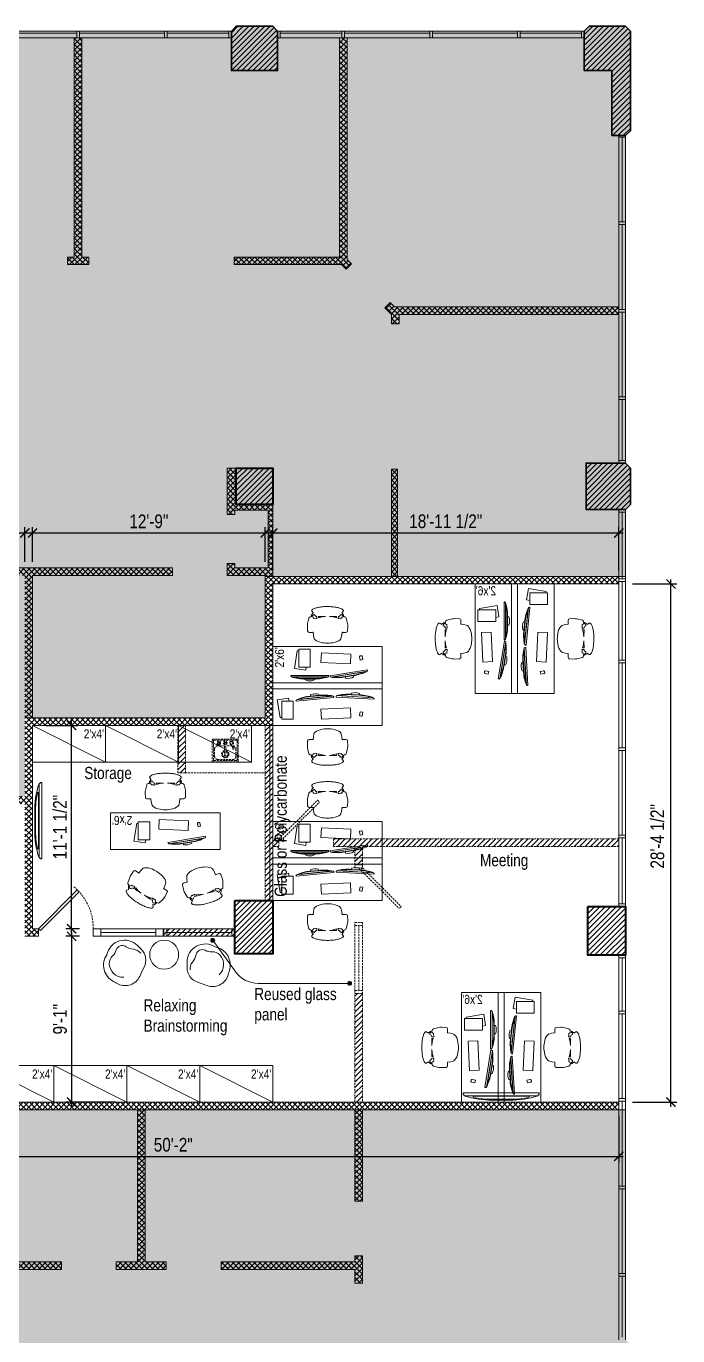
# Model space of a CAD drawing. Header units: inches. Extents: x 2034 to 6496, y 527 to 1995.
# Drawn here: x 4868 to 5296, y 1135 to 1995 of the extents above; entities that cross this region are included whole.
import ezdxf

# ---------------------------------------------------------------- set-up
doc = ezdxf.new("R2010")
doc.units = ezdxf.units.IN
doc.header["$LTSCALE"] = 5
doc.header["$MEASUREMENT"] = 0
doc.linetypes.add('HIDDEN', pattern=[0.375, 0.25, -0.125])
doc.layers.get('0').update_dxf_attribs({"linetype": 'CONTINUOUS', "lineweight": 5})
doc.layers.get('DEFPOINTS').update_dxf_attribs({"linetype": 'CONTINUOUS', "lineweight": 5})
for name, color, linetype, lineweight in [('Annotations', 8, 'CONTINUOUS', 5), ('Drywalls', 7, 'CONTINUOUS', 20), ('Framing', 142, 'CONTINUOUS', 13), ('Hatches', 8, 'CONTINUOUS', 5), ('Projections', 157, 'HIDDEN', 5), ('Structure', 7, 'CONTINUOUS', 40), ('Viewed', 156, 'CONTINUOUS', 9), ('Walls', 7, 'CONTINUOUS', 35)]:
    doc.layers.add(name, color=color, linetype=linetype, lineweight=lineweight)
doc.layers.add('Demolished', color=7, linetype='HIDDEN', lineweight=5, true_color=0xfa0000)
doc.layers.add('Zones', color=7, linetype='CONTINUOUS', lineweight=5, true_color=0xe3e3e3, transparency=0.7)
doc.styles.get("Standard").update_dxf_attribs({"font": 'arial.ttf', "width": 0.8})
doc.dimstyles.new('ARCH', dxfattribs={"dimscale": 96, "dimtxt": 0.09375, "dimasz": 0.0625, "dimexe": 0.04, "dimexo": 0.09375, "dimgap": 0.03125, "dimtad": 1, "dimdec": 5, "dimrnd": 0.0625, "dimzin": 3, "dimdsep": 46, "dimlunit": 4, "dimtxsty": 'Standard', "dimblk": 'OBLIQUE', "dimblk1": 'ARCHTICK', "dimblk2": 'ARCHTICK', "dimsah": 1, "dimcen": 0.03125, "dimdle": 0.03125, "dimclrd": 256, "dimclre": 256, "dimclrt": 256, "dimazin": 0, "dimtfac": 1, "dimtmove": 2, "dimatfit": 3, "dimldrblk": 'ARO14', "dimfxl": 0.3, "dimfxlon": 1, "dimfrac": 2, "dimarcsym": 0})
pattern_1 = [(45, (2400, 4e-14), (-1.767767, 1.767767), [])]
pattern_2 = [(45, (2400, 4e-14), (-1.767767, 1.767767), []), (135, (2400, 4e-14), (-1.767767, -1.767767), [])]

# ---------------------------------------------------------------- blocks, each defined once
blk = doc.blocks.new('sink')
at = {"color": 0, "linetype": 'ByBlock', "lineweight": -2}
for p, q in [((-8, 0), (8, 0)), ((-8.5, -14.43), (-8.5, -0.5)), ((-7.75, -13.68), (-7.75, -1.25)), ((-7.25, -0.75), (7.25, -0.75)), ((-7, -11.43), (-7, -6.5)), ((-4.4, -4.5), (-0.35, -4.5)), ((-0.35, -2.56), (-0.35, -11.04)), ((0.4, -2.56), (0.4, -11.04)), ((0.4, -4.5), (5, -4.5)), ((3.78, -2.56), (3.78, -4.03)), ((3.78, -3.53), (4.65, -3.53)), ((3.78, -4.03), (4.65, -4.03)), ((3.95, -2.21), (3.95, -2.03)), ((3.95, -2.03), (4.48, -2.03)), ((4.4, -4.5), (4.53, -4.5)), ((4.48, -2.03), (4.48, -2.22)), ((4.65, -2.56), (4.65, -4.03)), ((7, -6.5), (7, -11.43)), ((7.75, -1.25), (7.75, -13.68)), ((8.5, -0.5), (8.5, -14.43)), ((8.01, -14.93), (-8.01, -14.93)), ((7.26, -14.18), (-7.26, -14.18)), ((5.01, -13.43), (-5.01, -13.43))]:
    blk.add_line(p, q, dxfattribs=at)
blk.add_circle((-5.41, -6.13), 0.562, dxfattribs=at)
for centre, radius, start, end in [((-8, -0.5), 0.5, 90, 180), ((-7.25, -1.25), 0.5, 90, 180), ((-5, -6.5), 2, 95.60748, 180), ((-6.66, -4.63), 1.44, 318, 357), ((-4.16, -2.56), 1.25, 274.04912, 180), ((-4.16, -2.56), 1.25, 180, 229.30036), ((-4.16, -2.56), 0.875, 285.19141, 180), ((-4.16, -2.56), 0.875, 180, 218.23153), ((-3.53, -5.75), 1.44, 144, 183), ((-9.66, -1.63), 6, 332, 349), ((0.03, -10), 2.38, 99.08469, 180), ((0.03, -10), 2.38, 180, 80.91525), ((0.03, -10), 1.88, 101.53692, 180), ((0.03, -10), 1.88, 180, 78.463), ((0.03, -2.56), 1.19, 289, 180), ((0.03, -2.56), 1.19, 180, 252), ((0.03, -2.56), 0.562, 0, 180), ((0.03, -2.56), 0.562, 180, 229), ((0.03, -2.56), 0.562, 180, 180.0000027777752), ((0.03, -2.56), 0.375, 0, 180), ((0.03, -2.56), 0.375, 180, 180.0000027777867), ((0.03, -2.56), 0.562, 312, 0), ((4.22, -2.56), 1.19, 291.61896, 180), ((4.22, -2.56), 1.19, 180, 248.38179), ((4.22, -2.56), 0.688, 309.52143, 180), ((4.22, -2.56), 0.688, 180, 230.47887), ((4.22, -2.56), 0.438, 126.7879, 180.13712), ((4.22, -2.56), 0.438, 0.00302, 52.51326), ((5, -6.5), 2, 0, 90), ((7.25, -1.25), 0.5, 0, 90), ((8, -0.5), 0.5, 0, 90), ((-8, -14.43), 0.5, 180, 270), ((-7.25, -13.68), 0.5, 180, 270), ((-5, -11.43), 2, 180, 270.41435), ((0.03, -10.25), 0.875, 244.62323, 295.37592), ((5, -11.43), 2, 270.41435, 0), ((7.25, -13.68), 0.5, 270, 0), ((8, -14.43), 0.5, 270, 0)]:
    blk.add_arc(centre, radius, start, end, dxfattribs=at)
for centre, major_axis, ratio, start_param, end_param in [((0.83, -5.83), (0, -7.24), 0.84608, 4.223697, 4.555309), ((-11.05, -1.55), (7.58, 0), 0.813102, -0.575959, -0.488692)]:
    blk.add_ellipse(centre, major_axis=major_axis, ratio=ratio, start_param=start_param, end_param=end_param, dxfattribs=at)
blk = doc.blocks.new('_ArchTick')
at = {"const_width": 0.15}
blk.add_lwpolyline([(-0.5, -0.5), (0.5, 0.5)], dxfattribs=at)
blk = doc.blocks.new('*D63')
at = {"layer": 'Annotations', "lineweight": -2, "transparency": 16777216}
for p, q in [((4902.94, 1397.41), (4893.82, 1397.41)), ((4897.66, 1400.41), (4897.66, 1285.41)), ((4926.46, 1288.41), (4893.82, 1288.41))]:
    blk.add_line(p, q, dxfattribs=at)
at = {"layer": 'DEFPOINTS', "color": 0, "transparency": 16777216}
for p in [(4911.94, 1397.41), (4897.66, 1288.41), (4958.94, 1288.41)]:
    blk.add_point(p, dxfattribs=at)
at = {"layer": 'Annotations', "lineweight": -2, "transparency": 16777216, "xscale": 6, "yscale": 6, "zscale": 6}
for p, rotation in [((4897.66, 1397.41), 90), ((4897.66, 1288.41), 270)]:
    blk.add_blockref('_ArchTick', p, dxfattribs=dict(at, rotation=rotation))
at = {"layer": 'Annotations', "transparency": 16777216, "insert": (4890.06, 1342.91), "char_height": 9, "attachment_point": 5, "rotation": 90}
blk.add_mtext('9\'-1"', dxfattribs=at)
blk = doc.blocks.new('_Oblique')
at = {"lineweight": -2}
blk.add_line((-0.5, -0.5), (0.5, 0.5), dxfattribs=at)
blk = doc.blocks.new('ARO14')
blk.add_line((0, 0), (-1.02, 0))
at = {"const_width": 0.0625}
blk.add_lwpolyline([(-0.77, 0.47), (0, 0), (-0.77, -0.47)], dxfattribs=at)
blk = doc.blocks.new('*D65')
at = {"layer": 'Annotations', "lineweight": -2, "transparency": 16777216}
for p, q in [((4868.94, 1662.41), (5027.94, 1662.41)), ((4871.94, 1643.46), (4871.94, 1666.25)), ((5024.94, 1643.46), (5024.94, 1666.25))]:
    blk.add_line(p, q, dxfattribs=at)
at = {"layer": 'DEFPOINTS', "color": 0, "transparency": 16777216}
for p in [(5024.94, 1662.41), (4871.94, 1634.46), (5024.94, 1634.46)]:
    blk.add_point(p, dxfattribs=at)
at = {"layer": 'Annotations', "lineweight": -2, "transparency": 16777216, "xscale": 6, "yscale": 6, "zscale": 6, "rotation": 180}
blk.add_blockref('_ArchTick', (4871.94, 1662.41), dxfattribs=at)
at = {"layer": 'Annotations', "lineweight": -2, "transparency": 16777216, "xscale": 6, "yscale": 6, "zscale": 6}
blk.add_blockref('_ArchTick', (5024.94, 1662.41), dxfattribs=at)
at = {"layer": 'Annotations', "transparency": 16777216, "insert": (4948.44, 1670), "char_height": 9, "attachment_point": 5}
blk.add_mtext('12\'-9"', dxfattribs=at)
blk = doc.blocks.new('*D66')
at = {"layer": 'Annotations', "lineweight": -2, "transparency": 16777216}
for p, q in [((4880.94, 1535.91), (4901.5, 1535.91)), ((4897.66, 1399.41), (4897.66, 1538.91)), ((4902.94, 1402.41), (4893.82, 1402.41))]:
    blk.add_line(p, q, dxfattribs=at)
at = {"layer": 'DEFPOINTS', "color": 0, "transparency": 16777216}
for p in [(4871.94, 1535.91), (4897.66, 1535.91), (4911.94, 1402.41)]:
    blk.add_point(p, dxfattribs=at)
at = {"layer": 'Annotations', "lineweight": -2, "transparency": 16777216, "xscale": 6, "yscale": 6, "zscale": 6}
for p, rotation in [((4897.66, 1535.91), 90), ((4897.66, 1402.41), 270)]:
    blk.add_blockref('_ArchTick', p, dxfattribs=dict(at, rotation=rotation))
at = {"layer": 'Annotations', "transparency": 16777216, "insert": (4890.01, 1469.16), "char_height": 9, "attachment_point": 5, "rotation": 90}
blk.add_mtext('11\'-1 1/2"', dxfattribs=at)
blk = doc.blocks.new('*D67')
at = {"layer": 'Annotations', "lineweight": -2, "transparency": 16777216}
for p, q in [((5266.44, 1628.91), (5295.6, 1628.91)), ((5291.76, 1285.41), (5291.76, 1631.91)), ((5266.44, 1288.41), (5295.6, 1288.41))]:
    blk.add_line(p, q, dxfattribs=at)
at = {"layer": 'DEFPOINTS', "color": 0, "transparency": 16777216}
for p in [(5257.44, 1628.91), (5291.76, 1628.91), (5257.44, 1288.41)]:
    blk.add_point(p, dxfattribs=at)
at = {"layer": 'Annotations', "lineweight": -2, "transparency": 16777216, "xscale": 6, "yscale": 6, "zscale": 6}
for p, rotation in [((5291.76, 1628.91), 90), ((5291.76, 1288.41), 270)]:
    blk.add_blockref('_ArchTick', p, dxfattribs=dict(at, rotation=rotation))
at = {"layer": 'Annotations', "transparency": 16777216, "insert": (5282.87, 1463.08), "char_height": 9, "attachment_point": 5, "rotation": 90}
blk.add_mtext('28\'-4 1/2"', dxfattribs=at)
blk = doc.blocks.new('*D68')
at = {"layer": 'Annotations', "lineweight": -2, "transparency": 16777216}
for p, q in [((5026.94, 1662.41), (5260.44, 1662.41)), ((5029.94, 1637.91), (5029.94, 1666.25)), ((5257.44, 1637.91), (5257.44, 1666.25))]:
    blk.add_line(p, q, dxfattribs=at)
at = {"layer": 'DEFPOINTS', "color": 0, "transparency": 16777216}
for p in [(5257.44, 1662.41), (5029.94, 1628.91), (5257.44, 1628.91)]:
    blk.add_point(p, dxfattribs=at)
at = {"layer": 'Annotations', "lineweight": -2, "transparency": 16777216, "xscale": 6, "yscale": 6, "zscale": 6, "rotation": 180}
blk.add_blockref('_ArchTick', (5029.94, 1662.41), dxfattribs=at)
at = {"layer": 'Annotations', "lineweight": -2, "transparency": 16777216, "xscale": 6, "yscale": 6, "zscale": 6}
blk.add_blockref('_ArchTick', (5257.44, 1662.41), dxfattribs=at)
at = {"layer": 'Annotations', "transparency": 16777216, "insert": (5143.69, 1670.06), "char_height": 9, "attachment_point": 5}
blk.add_mtext('18\'-11 1/2"', dxfattribs=at)
blk = doc.blocks.new('*D69')
at = {"layer": 'Annotations', "lineweight": -2, "transparency": 16777216}
for p, q in [((4655.44, 1279.41), (4655.44, 1248.95)), ((5257.44, 1279.41), (5257.44, 1248.95)), ((4652.44, 1252.79), (5260.44, 1252.79))]:
    blk.add_line(p, q, dxfattribs=at)
at = {"layer": 'DEFPOINTS', "color": 0, "transparency": 16777216}
for p in [(4655.44, 1288.41), (5257.44, 1288.41), (5257.44, 1252.79)]:
    blk.add_point(p, dxfattribs=at)
at = {"layer": 'Annotations', "lineweight": -2, "transparency": 16777216, "xscale": 6, "yscale": 6, "zscale": 6, "rotation": 180}
blk.add_blockref('_ArchTick', (4655.44, 1252.79), dxfattribs=at)
at = {"layer": 'Annotations', "lineweight": -2, "transparency": 16777216, "xscale": 6, "yscale": 6, "zscale": 6}
blk.add_blockref('_ArchTick', (5257.44, 1252.79), dxfattribs=at)
at = {"layer": 'Annotations', "transparency": 16777216, "insert": (4964.5, 1260.39), "char_height": 9, "attachment_point": 5}
blk.add_mtext('50\'-2"', dxfattribs=at)
blk = doc.blocks.new('storage')
blk.add_line((0, 24), (48, 0))
blk.add_lwpolyline([(0, 0), (0, 24), (48, 24), (48, 0)], close=True)
at = {"layer": 'Annotations', "insert": (33.68, 21.49), "char_height": 6, "width": 60.9989, "attachment_point": 1}
blk.add_mtext("{2'x4'}", dxfattribs=at)
blk = doc.blocks.new('opouf')
at = {"color": 0, "linetype": 'ByBlock', "lineweight": -2}
for points in [[(-13.24, -1.97), (-13.24, 1.53, -0.325424), (-6.17, 11.24, 0.010362), (0.08, 13.4, -0.41691), (13.58, 7.11, -0.030344), (14.6, 3.6, -0.031623)], [(7.88, 6.37, -0.425867), (8.26, -6.77, -0.211513), (3.29, -8.74, 0.12818), (-1.32, -9.74, -0.489828), (-7.23, -6.96, 0.118833), (-9.63, -2.06, -0.210657), (-11.12, 3.18)]]:
    blk.add_lwpolyline(points, format="xyb", dxfattribs=at)
for centre, start, end in [((3.26, -0.16), 279.99557, 18.33691), ((-1.28, -1.97), 180, 303.60725)]:
    blk.add_arc(centre, 11.95, start, end, dxfattribs=at)
blk = doc.blocks.new('*D70')
at = {"layer": 'Annotations', "lineweight": -2, "transparency": 16777216}
for p, q in [((4770.94, 1662.41), (4869.94, 1662.41)), ((4773.94, 1633.61), (4773.94, 1666.25)), ((4866.94, 1643.46), (4866.94, 1666.25))]:
    blk.add_line(p, q, dxfattribs=at)
at = {"layer": 'DEFPOINTS', "color": 0, "transparency": 16777216}
for p in [(4866.94, 1662.41), (4866.94, 1634.46), (4773.94, 1484.41)]:
    blk.add_point(p, dxfattribs=at)
at = {"layer": 'Annotations', "lineweight": -2, "transparency": 16777216, "xscale": 6, "yscale": 6, "zscale": 6, "rotation": 180}
blk.add_blockref('_ArchTick', (4773.94, 1662.41), dxfattribs=at)
at = {"layer": 'Annotations', "lineweight": -2, "transparency": 16777216, "xscale": 6, "yscale": 6, "zscale": 6}
blk.add_blockref('_ArchTick', (4866.94, 1662.41), dxfattribs=at)
at = {"layer": 'Annotations', "transparency": 16777216, "insert": (4820.44, 1670), "char_height": 9, "attachment_point": 5}
blk.add_mtext('7\'-9"', dxfattribs=at)
blk = doc.blocks.new('herman miller')
at = {"color": 0, "linetype": 'ByBlock', "lineweight": -2}
for p, q in [((2066, 3309), (2035, 3333)), ((2071, 3322), (2066, 3309)), ((2101, 3339), (2071, 3322)), ((2090, 3296), (2092, 3309)), ((2092, 3289), (2090, 3296)), ((2092, 3309), (2113, 3327)), ((2111, 3275), (2092, 3289)), ((2113, 3343), (2101, 3339)), ((2129, 3346), (2113, 3343)), ((2113, 3327), (2129, 3329)), ((2130, 3358), (2129, 3346)), ((2242, 3404), (2149, 3382)), ((2154, 3304), (2151, 3291)), ((2151, 3291), (2151, 3288)), ((2151, 3288), (2154, 3267)), ((2363, 3404), (2285, 3408)), ((2433, 3309), (2384, 3314)), ((2387, 3326), (2387, 3379)), ((2475, 3300), (2433, 3309)), ((2493, 3293), (2475, 3300)), ((2510, 3279), (2493, 3293)), ((2526, 3257), (2510, 3279)), ((2120, 3264), (2111, 3275)), ((2121, 3251), (2120, 3264)), ((2155, 3248), (2121, 3251)), ((2121, 3223), (2147, 3224)), ((2122, 3104), (2121, 3223)), ((2129, 3157), (2122, 3104)), ((2130, 3166), (2129, 3157)), ((2147, 3224), (2130, 3166)), ((2154, 3267), (2155, 3254)), ((2155, 3254), (2155, 3248)), ((2540, 3229), (2526, 3257)), ((2551, 3195), (2540, 3229)), ((2560, 3157), (2551, 3195)), ((2564, 3125), (2560, 3157)), ((2090, 2846), (2092, 2853)), ((2092, 2833), (2090, 2846)), ((2092, 2853), (2111, 2868)), ((2111, 2868), (2120, 2878)), ((2120, 2878), (2121, 2891)), ((2121, 2920), (2122, 3038)), ((2147, 2918), (2121, 2920)), ((2121, 2891), (2155, 2895)), ((2122, 3038), (2129, 2985)), ((2129, 2985), (2130, 2976)), ((2130, 2976), (2147, 2918)), ((2154, 2875), (2151, 2854)), ((2151, 2854), (2151, 2851)), ((2151, 2851), (2154, 2838)), ((2155, 2888), (2154, 2875)), ((2155, 2895), (2155, 2888)), ((2433, 2833), (2475, 2843)), ((2475, 2843), (2493, 2849)), ((2493, 2849), (2510, 2863)), ((2510, 2863), (2526, 2885)), ((2526, 2885), (2540, 2913)), ((2540, 2913), (2551, 2947)), ((2551, 2947), (2560, 2985)), ((2560, 2985), (2564, 3017)), ((2035, 2810), (2066, 2833)), ((2066, 2833), (2071, 2820)), ((2071, 2820), (2101, 2803)), ((2113, 2816), (2092, 2833)), ((2101, 2803), (2113, 2800)), ((2129, 2813), (2113, 2816)), ((2113, 2800), (2129, 2796)), ((2129, 2796), (2130, 2784)), ((2149, 2760), (2242, 2738)), ((2285, 2734), (2363, 2738)), ((2384, 2828), (2433, 2833)), ((2387, 2764), (2387, 2816))]:
    blk.add_line(p, q, dxfattribs=at)
for centre, radius, start, end in [((2028, 3323), 11.4, 52.4809, 89.3775), ((2154, 3330), 25.4, 181.636, 262.725), ((2155, 3357), 25.4, 103.3925, 178.698), ((2154, 3330), 25.4, 262.725, 269.798), ((2277, 3256), 152, 87.0643, 103.3925), ((2362, 3379), 25.4, 0, 87.0643), ((2362, 3326), 25.4, 332.4862, 0), ((2135, 3071), 432, 352.8004, 7.1996), ((2028, 2819), 11.4, 270.6225, 307.5191), ((2154, 2812), 25.4, 97.275, 178.364), ((2155, 2785), 25.4, 181.302, 256.6075), ((2154, 2812), 25.4, 90.202, 97.275), ((2277, 2886), 152, 256.6075, 272.9357), ((2362, 2764), 25.4, 272.9357, 0), ((2362, 2816), 25.4, 0, 27.5138)]:
    blk.add_arc(centre, radius, start, end, dxfattribs=at)
blk.add_open_spline([(2028, 3335), (2025, 3335), (2017, 3333), (2006, 3323), (1996, 3307), (1986, 3285), (1977, 3258), (1970, 3227), (1964, 3191), (1958, 3140), (1956, 3085), (1957, 3030), (1961, 2976), (1969, 2913), (1986, 2854), (2002, 2822), (2017, 2810), (2025, 2807), (2028, 2807)], degree=3, knots=[0, 0, 0, 0, 0.05, 0.1, 0.15, 0.2, 0.25, 0.3, 0.35, 0.4, 0.5, 0.55, 0.6, 0.7, 0.8, 0.9, 0.95, 1, 1, 1, 1], dxfattribs=at)
blk = doc.blocks.new('monitor')
at = {"color": 0, "linetype": 'ByBlock', "lineweight": -2}
for p, q in [((-12.52, 0.6), (-12.52, 0)), ((-12.52, 0.6), (-12.52, 0)), ((-12.22, 0.6), (-12.52, 0.6)), ((-12.52, 0), (12.52, 0)), ((-12.22, 0.95), (12.22, 0.95)), ((-12.22, 0.95), (-12.22, 0.6)), ((-9.24, 1.1), (-9.24, 1.45)), ((-9.24, 1.1), (-9.24, 1.45)), ((-9.24, 1.1), (9.24, 1.1)), ((-2.68, 3.17), (-2.68, 2.38)), ((-2.68, 2.38), (2.68, 2.38)), ((-2.68, 2.09), (2.68, 2.09)), ((2.68, 3.17), (2.68, 2.38)), ((9.24, 1.1), (9.24, 1.45)), ((12.22, 0.95), (12.22, 0.6)), ((12.22, 0.6), (12.52, 0.6)), ((12.52, 0.6), (12.52, 0))]:
    blk.add_line(p, q, dxfattribs=at)
for centre, radius, start, end in [((-3.23, -26.48), 28.87, 88.91811, 108.14343), ((-3.23, -26.48), 28.58, 88.91811, 102.14321), ((0, -3.88), 7.54, 69.17042, 110.82958), ((3.23, -26.48), 28.87, 71.85657, 91.08189), ((3.23, -26.48), 28.58, 77.85679, 91.08189)]:
    blk.add_arc(centre, radius, start, end, dxfattribs=at)
blk = doc.blocks.new('office single')
at = {"color": 0, "linetype": 'ByBlock', "lineweight": -2}
for points in [[(0, 0), (0, 24), (72, 24), (72, 0)], [(53.78, 18.15), (46.2, 18.15), (46.2, 6.36), (53.78, 6.36)]]:
    blk.add_lwpolyline(points, close=True, dxfattribs=at)
at = {"color": 0, "linetype": 'ByBlock', "lineweight": -2, "flags": 128}
blk.add_lwpolyline([(13.22, 17.48), (12.78, 15.28), (14.43, 14.94), (14.87, 17.14, 0.414214), (14.51, 17.68), (13.76, 17.84, 0.414214)], format="xyb", close=True, dxfattribs=at)
blk.add_lwpolyline([(40.04, 19.76), (40.33, 13.32), (20.99, 12.46), (20.71, 18.9)], close=True, dxfattribs=at)
at = {"color": 0, "linetype": 'ByBlock', "lineweight": -2}
blk.add_lwpolyline([(48.86, 6.36), (49.2, 4.3), (56.68, 5.55), (54.75, 17.17), (53.78, 17.01)], dxfattribs=at)
at = {"color": 0, "linetype": 'ByBlock', "lineweight": -2, "xscale": 0.03937007874015748, "yscale": 0.03937007874015748, "zscale": 0.03937007874015748, "rotation": 270}
blk.add_blockref('herman miller', (-84.95, 127.19), dxfattribs=at)
at = {"color": 0, "linetype": 'ByBlock', "lineweight": -2, "rotation": 170.8111639226411}
blk.add_blockref('monitor', (21.97, 6.69), dxfattribs=at)
at = {"layer": 'Annotations', "extrusion": (0, 0, -1), "insert": (57.7, 16.07), "char_height": 6, "width": 60.9989, "attachment_point": 1, "text_direction": (1, 0, 0)}
blk.add_mtext("{2'x6'}", dxfattribs=at)
blk = doc.blocks.new('office twin')
at = {"color": 0, "linetype": 'ByBlock', "lineweight": -2}
for points in [[(72, 28), (72, 52), (0, 52), (0, 28)], [(17.1, 50.1), (24.68, 50.1), (24.68, 38.31), (17.1, 38.31)], [(31.96, 47.76), (31.67, 41.32), (51.01, 40.46), (51.29, 46.9)], [(0, 28), (0, 24), (72, 24), (72, 28)], [(72, 24), (72, 0), (0, 0), (0, 24)], [(5.86, 4.23), (13.44, 4.23), (13.44, 16.01), (5.86, 16.01)], [(31.96, 4.24), (31.67, 10.68), (51.01, 11.54), (51.29, 5.1)]]:
    blk.add_lwpolyline(points, close=True, dxfattribs=at)
for points in [[(22.02, 38.31), (21.68, 36.26), (14.19, 37.5), (16.12, 49.12), (17.1, 48.96)], [(10.77, 16.01), (10.43, 18.07), (2.95, 16.83), (4.88, 5.2), (5.86, 5.37)]]:
    blk.add_lwpolyline(points, dxfattribs=at)
for points in [[(58.78, 45.48), (59.22, 43.28), (57.57, 42.94), (57.13, 45.14, -0.414214), (57.49, 45.68), (58.24, 45.84, -0.414214)], [(58.78, 6.52), (59.22, 8.72), (57.57, 9.06), (57.13, 6.86, 0.414214), (57.49, 6.32), (58.24, 6.16, 0.414214)]]:
    blk.add_lwpolyline(points, format="xyb", close=True, dxfattribs=at)
at = {"color": 0, "linetype": 'ByBlock', "lineweight": -2, "yscale": 0.03937007874015748, "zscale": 0.03937007874015748}
for p, xscale, rotation in [((156.95, 155.19), -0.03937007874015748, 89.99999999999991), ((156.95, -103.19), 0.03937007874015748, 89.99999999999993)]:
    blk.add_blockref('herman miller', p, dxfattribs=dict(at, xscale=xscale, rotation=rotation))
at = {"color": 0, "linetype": 'ByBlock', "lineweight": -2, "xscale": -1}
for p, rotation in [((50.03, 34.69), 189.1888360773588), ((24.32, 32.93), 179.9999999999999)]:
    blk.add_blockref('monitor', p, dxfattribs=dict(at, rotation=rotation))
at = {"color": 0, "linetype": 'ByBlock', "lineweight": -2}
for p, rotation in [((27.76, 17.19), 5.844565877387316), ((54.17, 17.95), 356.6557298000283)]:
    blk.add_blockref('monitor', p, dxfattribs=dict(at, rotation=rotation))
at = {"layer": 'Annotations', "insert": (1.43, 38.13), "char_height": 6, "width": 60.9989, "attachment_point": 1, "rotation": 90}
blk.add_mtext("{2'x6'}", dxfattribs=at)

msp = doc.modelspace()

# ---------------------------------------------------------------- hatches: boundary and pattern name
at = {"layer": 'Annotations'}
h = msp.add_hatch(color=256, dxfattribs=at)
edge = h.paths.add_edge_path()
edge.add_arc((4990.461391, 1394.787318), 1.292238, 0, 360)
h = msp.add_hatch(color=256, dxfattribs=at)
edge = h.paths.add_edge_path()
edge.add_arc((5080.421638, 1366.496115), 1.292238, 0, 360)
at = {"layer": 'Demolished'}
h = msp.add_hatch(dxfattribs=at)
h.set_pattern_fill('ANSI31', color=256, scale=20, style=0)
h.set_pattern_definition(pattern_1)
h.paths.add_polyline_path([(4972.443411, 1504.907518), (4972.443411, 1535.907518), (4967.443411, 1535.907518), (4967.443411, 1504.907518)])
h = msp.add_hatch(dxfattribs=at)
h.set_pattern_fill('ANSI31', color=256, scale=20, style=0)
h.set_pattern_definition(pattern_1)
h.paths.add_polyline_path([(5029.943411, 1420.907518), (5029.943411, 1456.407518), (5033.943411, 1456.407518), (5033.943411, 1461.407518), (5029.943411, 1461.407518), (5029.943411, 1535.907518), (5024.943411, 1535.907518), (5024.943411, 1420.907518)])
h = msp.add_hatch(dxfattribs=at)
h.set_pattern_fill('ANSI31', color=256, scale=20, style=0)
h.set_pattern_definition(pattern_1)
h.paths.add_polyline_path([(5257.443411, 1456.407518), (5257.443411, 1461.407518), (5069.943411, 1461.407518), (5069.943411, 1456.407518), (5083.943411, 1456.407518), (5083.943411, 1444.407518), (5088.943411, 1444.407518), (5088.943411, 1456.407518)])
h = msp.add_hatch(dxfattribs=at)
h.set_pattern_fill('ANSI31', color=256, scale=20, style=0)
h.set_pattern_definition(pattern_1)
h.paths.add_polyline_path([(5004.943411, 1397.407518), (5004.943411, 1402.407518), (4958.307372, 1402.407518), (4958.307372, 1397.407518)])
h = msp.add_hatch(dxfattribs=at)
h.set_pattern_fill('ANSI31', color=256, scale=20, style=0)
h.set_pattern_definition(pattern_1)
h.paths.add_polyline_path([(5088.943411, 1288.407518), (5088.943411, 1359.771479), (5083.943411, 1359.771479), (5083.943411, 1288.407518)])
at = {"layer": 'Hatches'}
h = msp.add_hatch(dxfattribs=at)
h.set_pattern_fill('ANSI31', color=256, scale=20, style=0)
h.set_pattern_definition(pattern_1)
h.paths.add_polyline_path([(5029.943411, 1995.396479), (5033.125391, 1992.214498), (5033.125391, 1966.214498), (5002.76143, 1966.214498), (5002.76143, 1992.214498), (5005.943411, 1995.396479)])
h = msp.add_hatch(dxfattribs=at)
h.set_pattern_fill('ANSI31', color=256, scale=20, style=0)
h.set_pattern_definition(pattern_1)
h.paths.add_polyline_path([(5252.943411, 1923.532518), (5261.943411, 1923.532518), (5265.125391, 1926.714498), (5265.125391, 1992.214498), (5261.943411, 1995.396479), (5237.943411, 1995.396479), (5234.76143, 1992.214498), (5234.76143, 1966.214498), (5252.943411, 1966.214498)])
h = msp.add_hatch(dxfattribs=at)
h.set_pattern_fill('ANSI37', color=256, scale=20, style=0)
h.set_pattern_definition(pattern_2)
h.paths.add_polyline_path([(4904.38643, 1987.714498), (4904.38643, 1843.714498), (4908.88643, 1843.714498), (4908.88643, 1838.714498), (4894.88643, 1838.714498), (4894.88643, 1843.714498), (4899.38643, 1843.714498), (4899.38643, 1987.714498)])
h = msp.add_hatch(dxfattribs=at)
h.set_pattern_fill('ANSI37', color=256, scale=20, style=0)
h.set_pattern_definition(pattern_2)
h.paths.add_polyline_path([(5073.750391, 1987.714498), (5073.750391, 1843.714498), (5004.539921, 1843.714498), (5004.539921, 1838.714498), (5075.13643, 1838.714498), (5078.118979, 1835.73195), (5081.654513, 1839.267483), (5078.750391, 1842.171605), (5078.750391, 1987.714498)])
h = msp.add_hatch(dxfattribs=at)
h.set_pattern_fill('ANSI37', color=256, scale=20, style=0)
h.set_pattern_definition(pattern_2)
h.paths.add_polyline_path([(5257.443411, 1810.907518), (5110.014479, 1810.907518), (5107.110357, 1813.811639), (5103.574823, 1810.276105), (5107.943411, 1805.907518), (5107.943411, 1799.907518), (5112.943411, 1799.907518), (5112.943411, 1805.907518), (5257.443411, 1805.907518)])
h = msp.add_hatch(dxfattribs=at)
h.set_pattern_fill('ANSI37', color=256, scale=20, style=0)
h.set_pattern_definition(pattern_2)
h.paths.add_polyline_path([(5029.943411, 1681.100537), (5029.943411, 1633.907518), (5107.943411, 1633.907518), (5107.943411, 1704.254028), (5111.943411, 1704.254028), (5111.943411, 1633.907518), (5257.443411, 1633.907518), (5257.443411, 1628.907518), (5029.943411, 1628.907518), (5029.943411, 1535.907518), (4958.937891, 1535.907518), (4871.943411, 1535.907518), (4871.943411, 1402.407518), (4875.943411, 1402.407518), (4875.943411, 1397.407518), (4866.943411, 1397.407518), (4866.943411, 1484.407518), (4655.443411, 1484.407518), (4655.443411, 1489.407518), (4866.943411, 1489.407518), (4866.943411, 1634.464498), (4778.625391, 1634.464498), (4778.625391, 1639.464498), (4963.943411, 1639.464498), (4963.943411, 1634.464498), (4871.943411, 1634.464498), (4871.943411, 1540.907518), (5024.943411, 1540.907518), (5024.943411, 1634.464498), (4999.943411, 1634.464498), (4999.943411, 1642.464498), (5004.943411, 1642.464498), (5004.943411, 1639.464498), (5026.943411, 1639.464498), (5026.943411, 1677.464498), (5004.943411, 1677.464498), (5004.943411, 1674.464498), (4999.943411, 1674.464498), (4999.943411, 1705.100537), (5005.943411, 1705.100537), (5005.943411, 1681.100537)])
h.paths.add_polyline_path([(4685.943411, 1639.464498), (4740.443411, 1639.464498), (4740.443411, 1634.464498), (4685.943411, 1634.464498)], flags=17)
h.paths.add_polyline_path([(4958.307372, 1397.407518), (4957.943411, 1397.407518), (4957.943411, 1402.407518), (4958.307372, 1402.407518)], flags=17)
h = msp.add_hatch(dxfattribs=at)
h.set_pattern_fill('ANSI31', color=256, scale=20, style=0)
h.set_pattern_definition(pattern_1)
h.paths.add_polyline_path([(5005.943411, 1705.100537), (5029.943411, 1705.100537), (5029.943411, 1681.100537), (5005.943411, 1681.100537)])
h = msp.add_hatch(dxfattribs=at)
h.set_pattern_fill('ANSI31', color=256, scale=20, style=0)
h.set_pattern_definition(pattern_1)
h.paths.add_polyline_path([(5261.943411, 1677.918557), (5235.943411, 1677.918557), (5235.943411, 1708.282518), (5261.943411, 1708.282518), (5265.125391, 1705.100537), (5265.125391, 1681.100537)])
h = msp.add_hatch(dxfattribs=at)
h.set_pattern_fill('ANSI31', color=256, scale=20, style=0)
h.set_pattern_definition(pattern_1)
h.paths.add_polyline_path([(5004.943411, 1420.907518), (5029.943411, 1420.907518), (5029.943411, 1385.907518), (5004.943411, 1385.907518)])
h = msp.add_hatch(dxfattribs=at)
h.set_pattern_fill('ANSI31', color=256, scale=20, style=0)
h.set_pattern_definition(pattern_1)
h.paths.add_polyline_path([(5237.193411, 1416.907518), (5261.943411, 1416.907518), (5261.943411, 1384.907518), (5237.193411, 1384.907518)])
h = msp.add_hatch(dxfattribs=at)
h.set_pattern_fill('ANSI37', color=256, scale=20, style=0)
h.set_pattern_definition(pattern_2)
h.paths.add_polyline_path([(4655.443411, 1288.407518), (5083.943411, 1288.407518), (5257.443411, 1288.407518), (5257.443411, 1283.407518), (5088.943411, 1283.407518), (5088.943411, 1223.407518), (5083.943411, 1223.407518), (5083.943411, 1283.407518), (4945.943411, 1283.407518), (4945.943411, 1183.407518), (4959.943411, 1183.407518), (4959.943411, 1178.407518), (4926.943411, 1178.407518), (4926.943411, 1183.407518), (4940.943411, 1183.407518), (4940.943411, 1283.407518), (4802.943411, 1283.407518), (4802.943411, 1183.407518), (4890.943411, 1183.407518), (4890.943411, 1178.407518), (4797.943411, 1178.407518), (4797.943411, 1283.407518), (4655.443411, 1283.407518)])
h = msp.add_hatch(dxfattribs=at)
h.set_pattern_fill('ANSI37', color=256, scale=20, style=0)
h.set_pattern_definition(pattern_2)
h.paths.add_polyline_path([(4995.943411, 1183.407518), (4995.943411, 1178.407518), (5083.943411, 1178.407518), (5083.943411, 1169.600537), (5088.943411, 1169.600537), (5088.943411, 1187.407518), (5083.943411, 1187.407518), (5083.943411, 1183.407518)])
at = {"layer": 'Zones'}
msp.add_hatch(color=256, dxfattribs=at).paths.add_polyline_path([(4434.440363, 1920.678964), (4437.975896, 1924.214498), (4536.57945, 1924.214498), (4536.57945, 1992.214498), (4539.76143, 1995.396479), (4563.76143, 1995.396479), (4566.943411, 1992.214498), (4770.76143, 1992.214498), (4773.943411, 1995.396479), (4797.943411, 1995.396479), (4801.125391, 1992.214498), (5002.76143, 1992.214498), (5005.943411, 1995.396479), (5029.943411, 1995.396479), (5033.125391, 1992.214498), (5234.76143, 1992.214498), (5237.943411, 1995.396479), (5261.943411, 1995.396479), (5265.125391, 1992.214498), (5265.125391, 1926.714498), (5261.943411, 1923.532518), (5261.943411, 1708.282518), (5265.125391, 1705.100537), (5265.125391, 1681.100537), (5261.943411, 1677.918557), (5261.943411, 1633.907518), (5024.943411, 1633.907518), (5024.943411, 1540.907518), (4866.943411, 1540.907518), (4866.943411, 1489.407518), (4650.443411, 1489.407518), (4650.443411, 1283.407518), (5261.943411, 1283.407518), (5261.943411, 1132.282518), (5265.125391, 1129.100537), (5265.125391, 1105.100537), (5261.943411, 1101.918557), (5261.943411, 844.282518), (5265.125391, 841.100537), (5265.125391, 817.100537), (5261.943411, 813.918557), (5261.943411, 529.986576), (5033.125391, 529.986576), (5029.943411, 526.804596), (5005.943411, 526.804596), (5002.76143, 529.986576), (4801.125391, 529.986576), (4797.943411, 526.804596), (4773.943411, 526.804596), (4770.76143, 529.986576), (4566.943411, 529.986576), (4563.76143, 526.804596), (4539.76143, 526.804596), (4536.57945, 529.986576), (4536.57945, 597.872615), (4527.505911, 597.872615), (4524.32393, 601.054596), (4464.804324, 601.054596), (4461.622343, 597.519062), (4437.622343, 597.519062), (4434.440363, 600.701042)])

# ---------------------------------------------------------------- linework, layer by layer
at = {"layer": 'Annotations'}
msp.add_lwpolyline([(5080.421638, 1366.496115), (5020.349607, 1366.496115, -0.2381512044), (5005.649853, 1373.918618), (4990.461391, 1394.787318)], format="xyb", dxfattribs=at)
for centre in [(4990.461391, 1394.787318), (5080.421638, 1366.496115)]:
    msp.add_circle(centre, 1.292238, dxfattribs=at)
at = {"layer": 'Demolished'}
for p, q in [((4972.443411, 1535.907518), (4967.443411, 1535.907518)), ((4967.443411, 1504.907518), (4967.443411, 1535.907518)), ((4972.443411, 1504.907518), (4972.443411, 1535.907518)), ((5029.943411, 1535.907518), (5024.943411, 1535.907518)), ((5024.943411, 1535.907518), (5024.943411, 1420.907518)), ((5029.943411, 1461.407518), (5029.943411, 1535.907518)), ((4972.443411, 1504.907518), (4967.443411, 1504.907518)), ((4972.443411, 1504.907518), (5024.943411, 1504.907518)), ((5033.943411, 1461.407518), (5059.399255, 1486.863362)), ((5035.216203, 1460.134726), (5060.672047, 1485.59057)), ((5059.399255, 1486.863362), (5060.672047, 1485.59057)), ((5033.943411, 1461.407518), (5029.943411, 1461.407518)), ((5029.943411, 1420.907518), (5029.943411, 1456.407518)), ((5033.943411, 1456.407518), (5029.943411, 1456.407518)), ((5033.943411, 1461.407518), (5033.943411, 1456.407518)), ((5033.943411, 1461.407518), (5035.216203, 1460.134726)), ((5069.943411, 1461.407518), (5069.943411, 1456.407518)), ((5257.443411, 1461.407518), (5069.943411, 1461.407518)), ((5083.943411, 1456.407518), (5069.943411, 1456.407518)), ((5257.443411, 1456.407518), (5088.943411, 1456.407518)), ((5257.443411, 1461.407518), (5257.443411, 1456.407518)), ((5088.943411, 1442.407518), (5087.670619, 1441.134726)), ((5087.670619, 1441.134726), (5113.126463, 1415.678881)), ((5088.943411, 1442.407518), (5114.399255, 1416.951674)), ((5029.943411, 1420.907518), (5024.943411, 1420.907518)), ((5114.399255, 1416.951674), (5113.126463, 1415.678881)), ((5083.943411, 1404.407518), (5083.943411, 1361.771479)), ((5086.443411, 1404.407518), (5086.443411, 1361.771479)), ((5088.943411, 1361.771479), (5088.943411, 1404.407518)), ((5088.943411, 1288.407518), (5083.943411, 1288.407518))]:
    msp.add_line(p, q, dxfattribs=at)
for points in [[(5083.943411, 1444.407518), (5083.943411, 1456.407518)], [(5088.943411, 1444.407518), (5088.943411, 1456.407518)], [(5083.943411, 1444.407518), (5088.943411, 1444.407518)], [(5083.943411, 1288.407518), (5083.943411, 1359.771479), (5088.943411, 1359.771479), (5088.943411, 1288.407518)]]:
    msp.add_lwpolyline(points, dxfattribs=at)
for points in [[(5083.943411, 1444.407518), (5088.943411, 1444.407518), (5088.943411, 1442.407518), (5083.943411, 1442.407518)], [(5083.943411, 1406.407518), (5088.943411, 1406.407518), (5088.943411, 1404.407518), (5083.943411, 1404.407518)], [(5083.943411, 1359.771479), (5088.943411, 1359.771479), (5088.943411, 1361.771479), (5083.943411, 1361.771479)]]:
    msp.add_lwpolyline(points, close=True, dxfattribs=at)
at = {"layer": 'Demolished', "flags": 128}
msp.add_lwpolyline([(4958.307372, 1402.407518), (4958.307372, 1397.407518), (5004.943411, 1397.407518), (5004.943411, 1402.407518)], close=True, dxfattribs=at)
at = {"layer": 'Drywalls'}
for points in [[(4904.38643, 1987.714498), (4904.38643, 1843.714498), (4908.88643, 1843.714498), (4908.88643, 1838.714498), (4894.88643, 1838.714498), (4894.88643, 1843.714498), (4899.38643, 1843.714498), (4899.38643, 1987.714498)], [(5073.750391, 1987.714498), (5073.750391, 1843.714498), (5004.539921, 1843.714498), (5004.539921, 1838.714498), (5075.13643, 1838.714498), (5078.118979, 1835.73195), (5081.654513, 1839.267483), (5078.750391, 1842.171605), (5078.750391, 1987.714498)], [(5257.443411, 1810.907518), (5110.014479, 1810.907518), (5107.110357, 1813.811639), (5103.574823, 1810.276105), (5107.943411, 1805.907518), (5107.943411, 1799.907518), (5112.943411, 1799.907518), (5112.943411, 1805.907518), (5257.443411, 1805.907518)], [(4958.307372, 1397.407518), (4957.943411, 1397.407518), (4957.943411, 1402.407518), (4958.307372, 1402.407518)], [(4655.443411, 1288.407518), (5083.943411, 1288.407518), (5257.443411, 1288.407518), (5257.443411, 1283.407518), (5088.943411, 1283.407518), (5088.943411, 1223.407518), (5083.943411, 1223.407518), (5083.943411, 1283.407518), (4945.943411, 1283.407518), (4945.943411, 1183.407518), (4959.943411, 1183.407518), (4959.943411, 1178.407518), (4926.943411, 1178.407518), (4926.943411, 1183.407518), (4940.943411, 1183.407518), (4940.943411, 1283.407518), (4802.943411, 1283.407518), (4802.943411, 1183.407518), (4890.943411, 1183.407518), (4890.943411, 1178.407518), (4797.943411, 1178.407518), (4797.943411, 1283.407518), (4655.443411, 1283.407518)], [(4995.943411, 1183.407518), (4995.943411, 1178.407518), (5083.943411, 1178.407518), (5083.943411, 1169.600537), (5088.943411, 1169.600537), (5088.943411, 1187.407518), (5083.943411, 1187.407518), (5083.943411, 1183.407518)]]:
    msp.add_lwpolyline(points, close=True, dxfattribs=at)
at = {"layer": 'Drywalls', "flags": 128}
msp.add_lwpolyline([(4778.625391, 1639.464498), (4963.943411, 1639.464498), (4963.943411, 1634.464498), (4871.943411, 1634.464498), (4871.943411, 1540.907518), (5024.943411, 1540.907518), (5024.943411, 1634.464498), (4999.943411, 1634.464498), (4999.943411, 1642.464498), (5004.943411, 1642.464498), (5004.943411, 1639.464498), (5026.943411, 1639.464498), (5026.943411, 1677.464498), (5004.943411, 1677.464498), (5004.943411, 1674.464498), (4999.943411, 1674.464498), (4999.943411, 1705.100537), (5005.943411, 1705.100537), (5005.943411, 1681.100537), (5029.943411, 1681.100537), (5029.943411, 1633.907518), (5107.943411, 1633.907518), (5107.943411, 1704.254028), (5111.943411, 1704.254028), (5111.943411, 1633.907518), (5257.443411, 1633.907518), (5257.443411, 1628.907518), (5029.943411, 1628.907518), (5029.943411, 1535.907518), (4958.937891, 1535.907518), (4871.943411, 1535.907518), (4871.943411, 1402.407518), (4875.943411, 1402.407518), (4875.943411, 1397.407518), (4866.943411, 1397.407518)], dxfattribs=at)
at = {"layer": 'Framing'}
for p, q in [((4901.01143, 1990.714498), (4845.01143, 1990.714498)), ((4901.01143, 1992.214498), (4901.01143, 1987.714498)), ((4902.76143, 1992.214498), (4902.76143, 1987.714498)), ((4958.76143, 1990.714498), (4902.76143, 1990.714498)), ((4958.76143, 1992.214498), (4958.76143, 1987.714498)), ((4960.51143, 1992.214498), (4960.51143, 1987.714498)), ((5001.01143, 1990.714498), (4960.51143, 1990.714498)), ((5001.01143, 1992.214498), (5001.01143, 1987.714498)), ((5034.875391, 1992.214498), (5034.875391, 1987.714498)), ((5034.875391, 1990.714498), (5075.375391, 1990.714498)), ((5075.375391, 1992.214498), (5075.375391, 1987.714498)), ((5077.125391, 1992.214498), (5077.125391, 1987.714498)), ((5077.125391, 1990.714498), (5133.125391, 1990.714498)), ((5133.125391, 1992.214498), (5133.125391, 1987.714498)), ((5134.875391, 1992.214498), (5134.875391, 1987.714498)), ((5134.875391, 1990.714498), (5190.875391, 1990.714498)), ((5190.875391, 1992.214498), (5190.875391, 1987.714498)), ((5192.625391, 1992.214498), (5192.625391, 1987.714498)), ((5192.625391, 1990.714498), (5233.01143, 1990.714498)), ((5233.01143, 1987.714498), (5233.01143, 1992.214498)), ((5261.943411, 1922.532518), (5257.443411, 1922.532518)), ((5259.693411, 1922.532518), (5259.693411, 1866.782518)), ((5261.943411, 1866.782518), (5257.443411, 1866.782518)), ((5261.943411, 1865.032518), (5257.443411, 1865.032518)), ((5259.693411, 1865.032518), (5259.693411, 1809.282518)), ((5261.943411, 1809.282518), (5257.443411, 1809.282518)), ((5261.943411, 1807.532518), (5257.443411, 1807.532518)), ((5259.693411, 1807.532518), (5259.693411, 1751.782518)), ((5261.943411, 1751.782518), (5257.443411, 1751.782518)), ((5261.943411, 1750.032518), (5257.443411, 1750.032518)), ((5259.693411, 1750.032518), (5259.693411, 1710.032518)), ((5261.943411, 1710.032518), (5257.443411, 1710.032518)), ((5261.943411, 1676.168557), (5257.443411, 1676.168557)), ((5259.693411, 1676.168557), (5259.693411, 1632.282518)), ((5261.943411, 1632.282518), (5257.443411, 1632.282518)), ((5261.943411, 1630.532518), (5257.443411, 1630.532518)), ((5259.693411, 1630.532518), (5259.693411, 1578.782518)), ((5261.943411, 1578.782518), (5257.443411, 1578.782518)), ((5261.943411, 1577.032518), (5257.443411, 1577.032518)), ((5259.693411, 1577.032518), (5259.693411, 1521.282518)), ((5027.996907, 1535.907518), (5027.996907, 1420.907518)), ((5029.943411, 1535.907518), (5029.943411, 1420.907518)), ((5261.943411, 1521.282518), (5257.443411, 1521.282518)), ((5261.943411, 1519.532518), (5257.443411, 1519.532518)), ((5259.693411, 1519.532518), (5259.693411, 1463.782518)), ((5261.943411, 1463.782518), (5257.443411, 1463.782518)), ((5261.943411, 1462.032518), (5257.443411, 1462.032518)), ((5259.693411, 1462.032518), (5259.693411, 1418.657518)), ((4875.943411, 1402.407518), (4901.399255, 1427.863362)), ((4877.216203, 1401.134726), (4902.672047, 1426.59057)), ((4901.399255, 1427.863362), (4902.672047, 1426.59057)), ((5261.943411, 1418.657518), (5257.443411, 1418.657518)), ((4875.943411, 1402.407518), (4877.216203, 1401.134726)), ((4911.943411, 1397.407518), (4911.943411, 1402.407518)), ((4911.943411, 1402.407518), (4916.943411, 1402.407518)), ((4911.943411, 1397.407518), (4916.943411, 1397.407518)), ((4916.943411, 1397.407518), (4916.943411, 1402.407518)), ((4952.943411, 1399.907518), (4916.943411, 1399.907518)), ((4952.943411, 1397.407518), (4952.943411, 1402.407518)), ((4952.943411, 1402.407518), (4957.943411, 1402.407518)), ((4952.943411, 1397.407518), (4957.943411, 1397.407518)), ((4960.307372, 1399.907518), (5002.943411, 1399.907518)), ((5261.943411, 1383.157518), (5257.443411, 1383.157518)), ((5259.693411, 1383.157518), (5259.693411, 1348.282518)), ((5261.943411, 1348.282518), (5257.443411, 1348.282518)), ((5261.943411, 1346.532518), (5257.443411, 1346.532518)), ((5259.693411, 1346.532518), (5259.693411, 1290.782518)), ((5261.943411, 1290.782518), (5257.443411, 1290.782518)), ((5261.943411, 1289.032518), (5257.443411, 1289.032518)), ((5259.693411, 1289.032518), (5259.693411, 1233.282518)), ((5261.943411, 1233.282518), (5257.443411, 1233.282518)), ((5261.943411, 1231.532518), (5257.443411, 1231.532518)), ((5259.693411, 1231.532518), (5259.693411, 1175.782518)), ((5261.943411, 1175.782518), (5257.443411, 1175.782518)), ((5261.943411, 1174.032518), (5257.443411, 1174.032518)), ((5259.693411, 1174.032518), (5259.693411, 1134.032518))]:
    msp.add_line(p, q, dxfattribs=at)
at = {"layer": 'Framing', "flags": 128}
for points in [[(4958.307372, 1397.407518), (4958.307372, 1402.407518), (4960.307372, 1402.407518), (4960.307372, 1397.407518)], [(5004.943411, 1397.407518), (5004.943411, 1402.407518), (5002.943411, 1402.407518), (5002.943411, 1397.407518)]]:
    msp.add_lwpolyline(points, close=True, dxfattribs=at)
at = {"layer": 'Projections'}
msp.add_arc((4875.943411, 1402.407518), 36, 0, 50.194428908, dxfattribs=at)
at = {"layer": 'Structure'}
for points in [[(5005.943411, 1705.100537), (5029.943411, 1705.100537), (5029.943411, 1681.100537), (5005.943411, 1681.100537)], [(5004.943411, 1420.907518), (5029.943411, 1420.907518), (5029.943411, 1385.907518), (5004.943411, 1385.907518)], [(5237.193411, 1416.907518), (5261.943411, 1416.907518), (5261.943411, 1384.907518), (5237.193411, 1384.907518)]]:
    msp.add_lwpolyline(points, close=True, dxfattribs=at)
at = {"layer": 'Viewed'}
for p, q in [((5002.76143, 1992.214498), (4801.125391, 1992.214498)), ((5033.125391, 1992.214498), (5234.76143, 1992.214498)), ((5002.76143, 1987.714498), (4801.125391, 1987.714498)), ((5033.125391, 1987.714498), (5234.76143, 1987.714498)), ((5257.443411, 1708.282518), (5257.443411, 1923.532518)), ((5261.943411, 1708.282518), (5261.943411, 1923.532518)), ((5257.443411, 1416.907518), (5257.443411, 1677.918557)), ((5261.943411, 1416.907518), (5261.943411, 1677.918557)), ((4876.248252, 1448.932994), (4876.248252, 1497.806456)), ((4876.248252, 1497.806456), (4876.963474, 1497.806456)), ((4876.963474, 1498.402474), (4878.155509, 1498.402474)), ((4876.963474, 1497.806456), (4876.963474, 1498.402474)), ((4878.155509, 1448.336976), (4878.155509, 1498.402474)), ((4875.950243, 1491.846278), (4875.25185, 1491.846278)), ((4875.950243, 1454.893172), (4875.950243, 1491.846278)), ((4873.387367, 1468.005565), (4873.387367, 1478.733885)), ((4873.983384, 1468.005565), (4873.983384, 1478.733885)), ((4875.950243, 1454.893172), (4875.25185, 1454.893172)), ((4875.950243, 1454.893172), (4875.25185, 1454.893172)), ((4876.248252, 1448.932994), (4876.963474, 1448.932994)), ((4876.963474, 1448.932994), (4876.963474, 1448.336976)), ((4876.963474, 1448.336976), (4878.155509, 1448.336976)), ((4876.963474, 1448.336976), (4878.155509, 1448.336976)), ((4952.943411, 1402.407518), (4916.943411, 1402.407518)), ((4916.943411, 1397.407518), (4952.943411, 1397.407518)), ((5002.943411, 1402.407518), (4960.307372, 1402.407518)), ((4960.307372, 1397.407518), (5002.943411, 1397.407518)), ((5257.443411, 1132.282518), (5257.443411, 1384.907518)), ((5261.943411, 1132.282518), (5261.943411, 1384.907518)), ((5155.093294, 1293.345279), (5155.093294, 1294.537314)), ((5205.158791, 1294.537314), (5155.093294, 1294.537314)), ((5155.689312, 1293.345279), (5155.093294, 1293.345279)), ((5155.689312, 1292.630057), (5155.689312, 1293.345279)), ((5204.562774, 1292.630057), (5155.689312, 1292.630057)), ((5161.64949, 1292.332048), (5161.64949, 1291.633655)), ((5198.602595, 1292.332048), (5161.64949, 1292.332048)), ((5198.602595, 1292.332048), (5198.602595, 1291.633655)), ((5198.602595, 1292.332048), (5198.602595, 1291.633655)), ((5204.562774, 1293.345279), (5205.158791, 1293.345279)), ((5204.562774, 1292.630057), (5204.562774, 1293.345279)), ((5205.158791, 1293.345279), (5205.158791, 1294.537314)), ((5205.158791, 1293.345279), (5205.158791, 1294.537314)), ((5185.490203, 1290.365189), (5174.761882, 1290.365189)), ((5185.490203, 1289.769172), (5174.761882, 1289.769172))]:
    msp.add_line(p, q, dxfattribs=at)
msp.add_circle((4958.519223, 1385.331686), 9.527923, dxfattribs=at)
for centre, radius, start, end in [((4931.124045, 1479.824235), 57.746973, 161.856573842, 181.081894938), ((4931.124045, 1479.824235), 57.150956, 167.856788581, 181.081894938), ((4931.124045, 1466.915215), 57.746973, 178.918105062, 198.143426158), ((4931.124045, 1466.915215), 57.150956, 178.918105062, 192.143211419), ((5173.671532, 1347.50585), 57.746973, 251.856573842, 271.081894938), ((5173.671532, 1347.50585), 57.150956, 257.856788581, 271.081894938), ((5186.580553, 1347.50585), 57.746973, 268.918105062, 288.143426158), ((5186.580553, 1347.50585), 57.150956, 268.918105062, 282.143211419)]:
    msp.add_arc(centre, radius, start, end, dxfattribs=at)
at = {"layer": 'Walls'}
for points in [[(5029.943411, 1995.396479), (5033.125391, 1992.214498), (5033.125391, 1966.214498), (5002.76143, 1966.214498), (5002.76143, 1992.214498), (5005.943411, 1995.396479)], [(5252.943411, 1923.532518), (5261.943411, 1923.532518), (5265.125391, 1926.714498), (5265.125391, 1992.214498), (5261.943411, 1995.396479), (5237.943411, 1995.396479), (5234.76143, 1992.214498), (5234.76143, 1966.214498), (5252.943411, 1966.214498)], [(5261.943411, 1677.918557), (5235.943411, 1677.918557), (5235.943411, 1708.282518), (5261.943411, 1708.282518), (5265.125391, 1705.100537), (5265.125391, 1681.100537)]]:
    msp.add_lwpolyline(points, close=True, dxfattribs=at)
at = {"layer": 'Zones'}
for points in [[(4801.125391, 1992.214498), (5002.76143, 1992.214498), (5005.943411, 1995.396479), (5029.943411, 1995.396479), (5033.125391, 1992.214498), (5234.76143, 1992.214498), (5237.943411, 1995.396479), (5261.943411, 1995.396479), (5265.125391, 1992.214498), (5265.125391, 1926.714498), (5261.943411, 1923.532518), (5261.943411, 1708.282518), (5265.125391, 1705.100537), (5265.125391, 1681.100537), (5261.943411, 1677.918557), (5261.943411, 1633.907518), (5024.943411, 1633.907518), (5024.943411, 1540.907518), (4866.943411, 1540.907518)], [(4650.443411, 1283.407518), (5261.943411, 1283.407518), (5261.943411, 1132.282518)]]:
    msp.add_lwpolyline(points, dxfattribs=at)

# ---------------------------------------------------------------- block references
at = {"layer": 'Demolished', "xscale": -1, "rotation": 359.9999999970818}
msp.add_blockref('sink', (4998.693411, 1527.019834), dxfattribs=at)
at = {"layer": 'Viewed', "xscale": -1}
for name, p, rotation in [('office twin', (5214.924464, 1628.907518), 90.00000000000037), ('opouf', (4986.780264, 1378.45301), 180), ('office twin', (5206.126043, 1360.407518), 90.0000000000003)]:
    msp.add_blockref(name, p, dxfattribs=dict(at, rotation=rotation))
at = {"layer": 'Viewed'}
for name, p in [('office twin', (5029.943411, 1535.907518)), ('storage', (4871.943411, 1511.907518)), ('storage', (4919.943411, 1511.907518)), ('storage', (4967.943411, 1511.907518)), ('office twin', (5029.943411, 1420.907518)), ('storage', (4837.943411, 1288.407518)), ('storage', (4885.943411, 1288.407518)), ('storage', (4933.943411, 1288.407518)), ('storage', (4981.943411, 1288.407518))]:
    msp.add_blockref(name, p, dxfattribs=at)
at = {"layer": 'Viewed', "xscale": -1}
msp.add_blockref('office single', (4995.294889, 1454.440751), dxfattribs=at)
at = {"layer": 'Viewed', "yscale": 0.03937007874015745, "zscale": 0.03937007874015745}
for p, xscale, rotation in [((5001.883167, 1289.865257), 0.03937007874015747, 57.67194666792639), ((5001.883167, 1289.865257), 0.03937007874015747, 57.67194666792639), ((5124.052832, 1375.985421), 0.03937007874015746, 104.9950791291757), ((5124.052832, 1375.985421), 0.03937007874015746, 104.9950791291757)]:
    msp.add_blockref('herman miller', p, dxfattribs=dict(at, xscale=xscale, rotation=rotation))
at = {"layer": 'Viewed', "rotation": 225.0163189341959}
msp.add_blockref('opouf', (4933.014207, 1380.620765), dxfattribs=at)

# ---------------------------------------------------------------- texts
at = {"layer": 'Annotations', "insert": (5031.162879, 1423.346839), "char_height": 8, "width": 99.66850722, "attachment_point": 1, "rotation": 90}
msp.add_mtext('{Glass or Polycarbonate}', dxfattribs=at)
at = {"layer": 'Annotations', "char_height": 8, "width": 60.99887021, "attachment_point": 1}
for s, insert in [('{Storage}', (4905.955133, 1508.72337)), ('{Meeting}', (5166.191488, 1451.439961)), ('{Reused glass\\Ppanel}', (5017.805691, 1363.489767)), ('{Relaxing\\PBrainstorming}', (4944.976153, 1356.068678))]:
    msp.add_mtext(s, dxfattribs=dict(at, insert=insert))

# ---------------------------------------------------------------- dimensions: what is measured, and where the dimension line sits
at = {"layer": 'Annotations'}
for base, p1, p2, picture, middle in [((5257.443411, 1662.405501), (5029.943411, 1628.907518), (5257.443411, 1628.907518), '*D68', (5143.693411, 1670.05898)), ((4866.943411, 1662.405501), (4773.943411, 1484.407518), (4866.943411, 1634.464498), '*D70', (4820.443411, 1670.000658)), ((5024.943411, 1662.405501), (4871.943411, 1634.464498), (5024.943411, 1634.464498), '*D65', (4948.443411, 1670.000658))]:
    dim = msp.add_linear_dim(base=base, p1=p1, p2=p2, dimstyle='ARCH', dxfattribs=at)
    dim.commit()
    dim.dimension.update_dxf_attribs({"geometry": picture, "text_midpoint": middle})
dim = msp.add_linear_dim(base=(5291.758098, 1628.907518), p1=(5257.443411, 1288.407518), p2=(5257.443411, 1628.907518), angle=90, dimstyle='ARCH', dxfattribs=at)
dim.commit()
dim.dimension.update_dxf_attribs({"geometry": '*D67', "text_midpoint": (5282.87026, 1463.081668), "dimtype": 160})
for base, p1, p2, picture, middle in [((4897.659978, 1535.907518), (4911.943411, 1402.407518), (4871.943411, 1535.907518), '*D66', (4890.006499, 1469.157518)), ((4897.659978, 1288.407518), (4911.943411, 1397.407518), (4958.943411, 1288.407518), '*D63', (4890.064821, 1342.907518))]:
    dim = msp.add_linear_dim(base=base, p1=p1, p2=p2, angle=90, dimstyle='ARCH', dxfattribs=at)
    dim.commit()
    dim.dimension.update_dxf_attribs({"geometry": picture, "text_midpoint": middle})
dim = msp.add_linear_dim(base=(5257.443411, 1252.792571), p1=(4655.443411, 1288.407518), p2=(5257.443411, 1288.407518), dimstyle='ARCH', dxfattribs=at)
dim.commit()
dim.dimension.update_dxf_attribs({"geometry": '*D69', "text_midpoint": (4964.499286, 1260.387728), "dimtype": 160})

doc.saveas('drawing.dxf')
